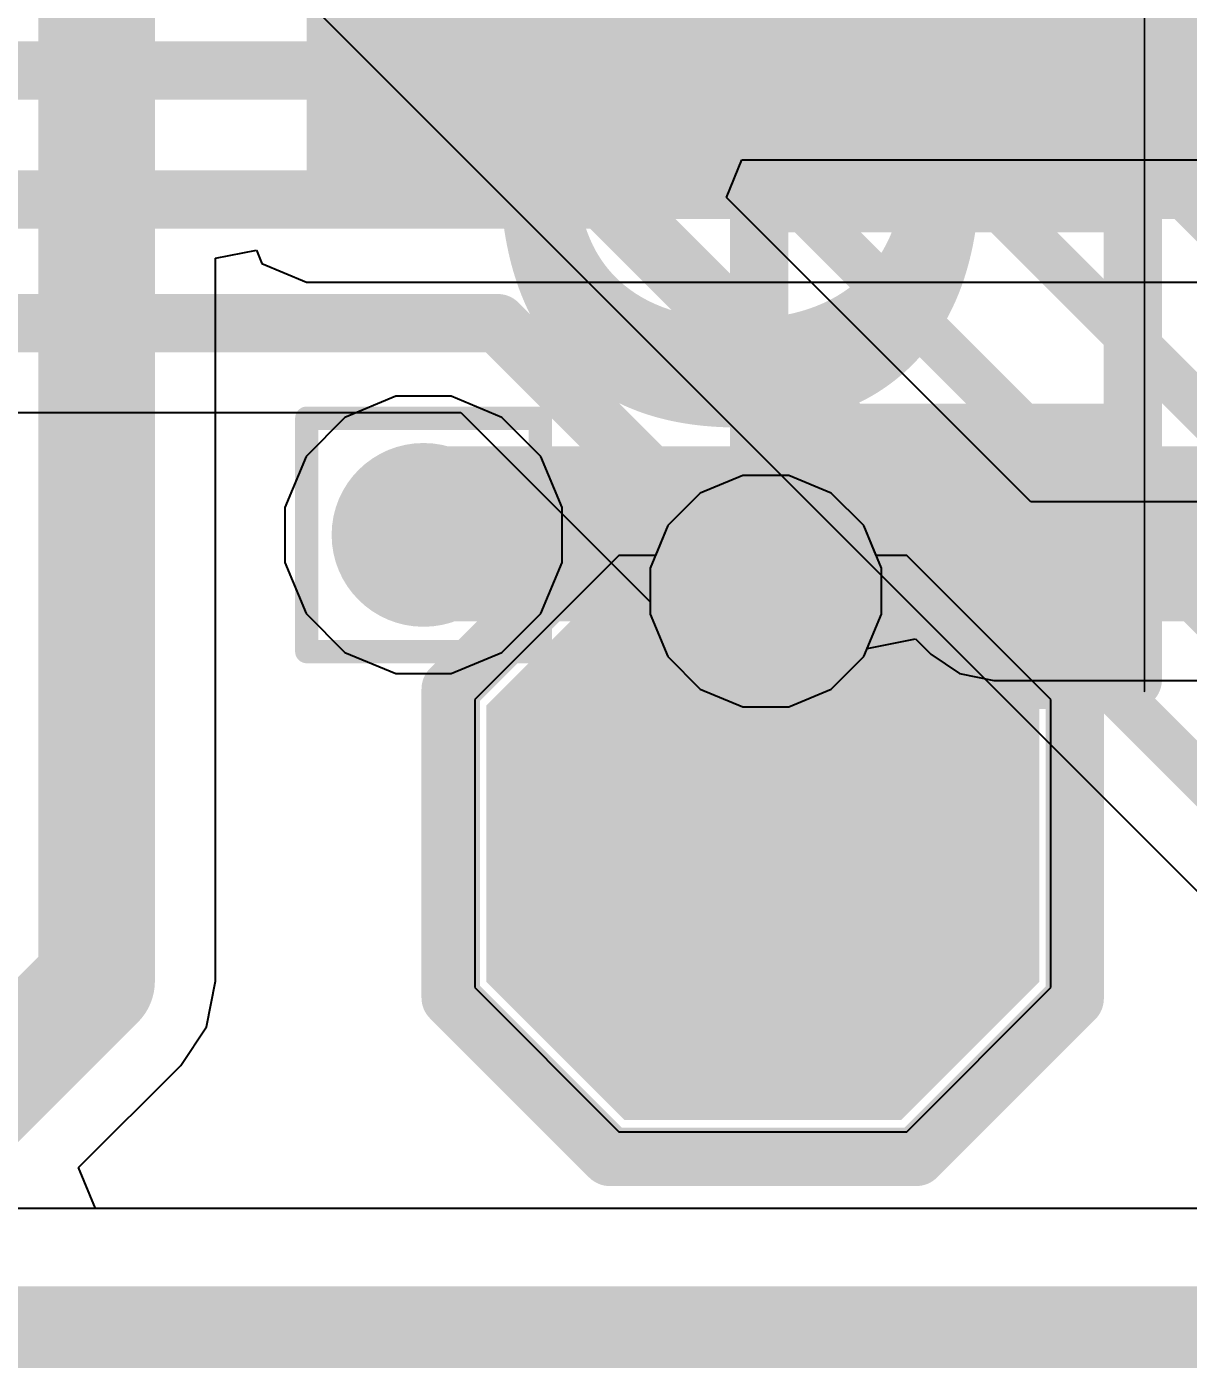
# Model space of a CAD drawing. Header units: inches. Extents: x -6 to 283, y -12 to 154.
# Drawn here: x 26.622 to 29.15, y -11.729 to -8.81 of the extents above; entities that cross this region are included whole.
import ezdxf

# ---------------------------------------------------------------- set-up
doc = ezdxf.new("R2010")
doc.units = ezdxf.units.IN
for name, color, linetype in [('Board Outline', 216, 'Continuous'), ('Bottom Layer', 5, 'Continuous'), ('Bottom Overlay', 54, 'Continuous'), ('Bottom Paste', 16, 'Continuous'), ('Bottom Solder', 6, 'Continuous'), ('Drill Drawing', 1, 'Continuous'), ('GND-1', 16, 'Continuous'), ('GND-2', 90, 'Continuous'), ('GND-3', 216, 'Continuous'), ('GND-4', 54, 'Continuous'), ('PWR-1', 156, 'Continuous'), ('PWR-2', 130, 'Continuous'), ('Signal L1', 76, 'Continuous'), ('Signal L2', 6, 'Continuous'), ('Top Layer', 1, 'Continuous'), ('Top Overlay', 2, 'Continuous'), ('Top Paste', 8, 'Continuous'), ('Top Solder', 216, 'Continuous'), ('Via Holes', 16, 'Continuous')]:
    doc.layers.add(name, color=color, linetype=linetype)
doc.styles.add('Arial Black_Bold', font='', dxfattribs={"height": 0.2})
doc.styles.get('Arial Black_Bold').set_extended_font_data('Arial Black', bold=True)

# ---------------------------------------------------------------- blocks, each defined once
blk = doc.blocks.new('T____________0_5___61')
at = {"layer": 'Top Layer'}
blk.add_hatch(color=1, dxfattribs=at).paths.add_polyline_path([(0.25, 0.5), (-0.25, 0.5), (-0.5, 0.25), (-0.5, -0.25), (-0.25, -0.5), (0.25, -0.5), (0.5, -0.25), (0.5, 0.25)])
at = {"layer": 'Top Paste'}
blk.add_hatch(color=8, dxfattribs=at).paths.add_polyline_path([(0.25, 0.5), (-0.25, 0.5), (-0.5, 0.25), (-0.5, -0.25), (-0.25, -0.5), (0.25, -0.5), (0.5, -0.25), (0.5, 0.25)])
at = {"layer": 'Top Solder'}
blk.add_hatch(color=216, dxfattribs=at).paths.add_polyline_path([(0.3008, 0.6016), (-0.3008, 0.6016), (-0.6016, 0.3008), (-0.6016, -0.3008), (-0.3008, -0.6016), (0.3008, -0.6016), (0.6016, -0.3008), (0.6016, 0.3008)])
at = {"layer": 'Top Overlay'}
for points in [[(-0.3355, 0.6795, 0.127, 0.127, 0), (-0.6819, 0.3332, 0.127, 0.127, 0)], [(0.3365, 0.6795, 0.127, 0.127, 0), (-0.3355, 0.6795, 0.127, 0.127, 0)], [(0.3365, 0.6795, 0.127, 0.127, 0), (0.6836, 0.3324, 0.127, 0.127, 0)], [(-0.6819, 0.3332, 0.127, 0.127, 0), (-0.6819, -0.3341, 0.127, 0.127, 0)], [(0.6836, 0.3324, 0.127, 0.127, 0), (0.6836, -0.3298, 0.127, 0.127, 0)], [(-0.6819, -0.3341, 0.127, 0.127, 0), (-0.3374, -0.6786, 0.127, 0.127, 0)], [(0.6836, -0.3298, 0.127, 0.127, 0), (0.3349, -0.6786, 0.127, 0.127, 0)], [(0.3349, -0.6786, 0.127, 0.127, 0), (-0.3374, -0.6786, 0.127, 0.127, 0)]]:
    blk.add_lwpolyline(points, format="xyseb", dxfattribs=at)
for points in [[(-0.3673, 0.6795, 0.0635, 0.0635, 1), (-0.3038, 0.6795, 0.0635, 0.0635, 1)], [(-0.3673, 0.6795, 0.0635, 0.0635, 1), (-0.3038, 0.6795, 0.0635, 0.0635, 1)], [(0.3047, 0.6795, 0.0635, 0.0635, 1), (0.3682, 0.6795, 0.0635, 0.0635, 1)], [(0.3047, 0.6795, 0.0635, 0.0635, 1), (0.3682, 0.6795, 0.0635, 0.0635, 1)], [(-0.7136, 0.3332, 0.0635, 0.0635, 1), (-0.6501, 0.3332, 0.0635, 0.0635, 1)], [(-0.7136, 0.3332, 0.0635, 0.0635, 1), (-0.6501, 0.3332, 0.0635, 0.0635, 1)], [(0.6519, 0.3324, 0.0635, 0.0635, 1), (0.7154, 0.3324, 0.0635, 0.0635, 1)], [(0.6519, 0.3324, 0.0635, 0.0635, 1), (0.7154, 0.3324, 0.0635, 0.0635, 1)], [(-0.7136, -0.3341, 0.0635, 0.0635, 1), (-0.6501, -0.3341, 0.0635, 0.0635, 1)], [(-0.7136, -0.3341, 0.0635, 0.0635, 1), (-0.6501, -0.3341, 0.0635, 0.0635, 1)], [(0.6519, -0.3298, 0.0635, 0.0635, 1), (0.7154, -0.3298, 0.0635, 0.0635, 1)], [(0.6519, -0.3298, 0.0635, 0.0635, 1), (0.7154, -0.3298, 0.0635, 0.0635, 1)], [(-0.3691, -0.6786, 0.0635, 0.0635, 1), (-0.3056, -0.6786, 0.0635, 0.0635, 1)], [(-0.3691, -0.6786, 0.0635, 0.0635, 1), (-0.3056, -0.6786, 0.0635, 0.0635, 1)], [(0.3031, -0.6786, 0.0635, 0.0635, 1), (0.3666, -0.6786, 0.0635, 0.0635, 1)], [(0.3031, -0.6786, 0.0635, 0.0635, 1), (0.3666, -0.6786, 0.0635, 0.0635, 1)]]:
    blk.add_lwpolyline(points, format="xyseb", close=True, dxfattribs=at)
blk = doc.blocks.new('R___0402_B_92')
at = {"layer": 'Bottom Layer'}
for points in [[(-0.2413, 0.3175), (-0.2413, -0.3175), (-0.6985, -0.3175), (-0.6985, 0.3175)], [(0.6985, 0.3175), (0.6985, -0.3175), (0.2413, -0.3175), (0.2413, 0.3175)]]:
    blk.add_hatch(color=5, dxfattribs=at).paths.add_polyline_path(points)
at = {"layer": 'Bottom Paste'}
for points in [[(-0.2413, 0.3175), (-0.2413, -0.3175), (-0.6985, -0.3175), (-0.6985, 0.3175)], [(0.6985, 0.3175), (0.6985, -0.3175), (0.2413, -0.3175), (0.2413, 0.3175)]]:
    blk.add_hatch(color=16, dxfattribs=at).paths.add_polyline_path(points)
at = {"layer": 'Bottom Solder'}
for points in [[(-0.1863, 0.3725), (-0.1863, -0.3725), (-0.7535, -0.3725), (-0.7535, 0.3725)], [(0.7535, 0.3725), (0.7535, -0.3725), (0.1863, -0.3725), (0.1863, 0.3725)]]:
    blk.add_hatch(color=6, dxfattribs=at).paths.add_polyline_path(points)
at = {"layer": 'Bottom Overlay'}
for points in [[(-0.7874, -0.4064, 0.127, 0.127, 0), (-0.7874, 0.4064, 0.127, 0.127, 0)], [(0.7874, 0.4064, 0.127, 0.127, 0), (-0.7874, 0.4064, 0.127, 0.127, 0)], [(0.7874, -0.4064, 0.127, 0.127, 0), (0.7874, 0.4064, 0.127, 0.127, 0)], [(0.8128, 0.4318, 0.00323, 0.00323, 0), (-0.8128, 0.4318, 0.00323, 0.00323, 0)], [(0.7874, -0.4064, 0.127, 0.127, 0), (-0.7874, -0.4064, 0.127, 0.127, 0)]]:
    blk.add_lwpolyline(points, format="xyseb", dxfattribs=at)
for points in [[(-0.8191, 0.4064, 0.0635, 0.0635, 1), (-0.7556, 0.4064, 0.0635, 0.0635, 1)], [(-0.8191, 0.4064, 0.0635, 0.0635, 1), (-0.7556, 0.4064, 0.0635, 0.0635, 1)], [(0.7556, 0.4064, 0.0635, 0.0635, 1), (0.8191, 0.4064, 0.0635, 0.0635, 1)], [(0.7556, 0.4064, 0.0635, 0.0635, 1), (0.8191, 0.4064, 0.0635, 0.0635, 1)], [(-0.8136, 0.4318, 0.00161, 0.00161, 1), (-0.812, 0.4318, 0.00161, 0.00161, 1)], [(0.812, 0.4318, 0.00161, 0.00161, 1), (0.8136, 0.4318, 0.00161, 0.00161, 1)], [(-0.8192, -0.4064, 0.0635, 0.0635, 1), (-0.7557, -0.4064, 0.0635, 0.0635, 1)], [(-0.8192, -0.4064, 0.0635, 0.0635, 1), (-0.7557, -0.4064, 0.0635, 0.0635, 1)], [(0.7557, -0.4064, 0.0635, 0.0635, 1), (0.8192, -0.4064, 0.0635, 0.0635, 1)], [(0.7557, -0.4064, 0.0635, 0.0635, 1), (0.8192, -0.4064, 0.0635, 0.0635, 1)]]:
    blk.add_lwpolyline(points, format="xyseb", close=True, dxfattribs=at)

msp = doc.modelspace()

# ---------------------------------------------------------------- hatches: boundary and pattern name
at = {"layer": 'Bottom Layer'}
msp.add_hatch(color=5, dxfattribs=at).paths.add_polyline_path([(27.2313, -9.2275), (30.1827, -9.2275), (30.1827, -7.877), (27.2313, -7.877)])
h = msp.add_hatch(color=5, dxfattribs=at)
edge = h.paths.add_edge_path()
edge.add_arc((27.4858, -9.9154), 0.2, 0, 360)
at = {"layer": 'GND-1'}
h = msp.add_hatch(color=16, dxfattribs=at)
edge = h.paths.add_edge_path()
edge.add_arc((27.4858, -9.9154), 0.2, 0, 360)
h = msp.add_hatch(color=16, dxfattribs=at)
edge = h.paths.add_edge_path()
edge.add_arc((28.2307, -10.0378), 0.15, 0, 360)
at = {"layer": 'GND-2'}
h = msp.add_hatch(color=90, dxfattribs=at)
edge = h.paths.add_edge_path()
edge.add_arc((27.4858, -9.9154), 0.2, 0, 360)
at = {"layer": 'GND-3'}
h = msp.add_hatch(color=216, dxfattribs=at)
edge = h.paths.add_edge_path()
edge.add_arc((27.4858, -9.9154), 0.2, 0, 360)
at = {"layer": 'GND-4'}
h = msp.add_hatch(color=54, dxfattribs=at)
edge = h.paths.add_edge_path()
edge.add_arc((27.4858, -9.9154), 0.2, 0, 360)
at = {"layer": 'PWR-1'}
h = msp.add_hatch(color=156, dxfattribs=at)
edge = h.paths.add_edge_path()
edge.add_arc((27.4858, -9.9154), 0.2, 0, 360)
at = {"layer": 'PWR-2'}
h = msp.add_hatch(color=130, dxfattribs=at)
edge = h.paths.add_edge_path()
edge.add_arc((27.4858, -9.9154), 0.2, 0, 360)
at = {"layer": 'Signal L1'}
h = msp.add_hatch(color=76, dxfattribs=at)
edge = h.paths.add_edge_path()
edge.add_arc((27.4858, -9.9154), 0.2, 0, 360)
h = msp.add_hatch(color=76, dxfattribs=at)
edge = h.paths.add_edge_path()
edge.add_arc((28.2307, -10.0378), 0.15, 0, 360)
at = {"layer": 'Signal L2'}
h = msp.add_hatch(color=6, dxfattribs=at)
edge = h.paths.add_edge_path()
edge.add_arc((27.4858, -9.9154), 0.2, 0, 360)
at = {"layer": 'Top Layer'}
h = msp.add_hatch(color=1, dxfattribs=at)
edge = h.paths.add_edge_path()
edge.add_arc((27.4858, -9.9154), 0.2, 0, 360)
h = msp.add_hatch(color=1, dxfattribs=at)
edge = h.paths.add_edge_path()
edge.add_arc((28.2307, -10.0378), 0.15, 0, 360)
at = {"layer": 'Via Holes'}
h = msp.add_hatch(color=7, dxfattribs=at)
edge = h.paths.add_edge_path()
edge.add_arc((27.4858, -9.9154), 0.1, 0, 360)
h = msp.add_hatch(color=7, dxfattribs=at)
edge = h.paths.add_edge_path()
edge.add_arc((28.2307, -10.0378), 0.075, 0, 360)

# ---------------------------------------------------------------- linework, layer by layer
at = {"layer": 'Board Outline'}
msp.add_lwpolyline([(12.0364, -11.6401, 0.1778, 0.1778, 0), (75.4223, -11.6401, 0.1778, 0.1778, 0)], format="xyseb", dxfattribs=at)
at = {"layer": 'Bottom Layer'}
for p, q in [((27.0332, -9.3134), (27.1221, -9.2957)), ((27.1221, -9.2957), (27.1341, -9.3247)), ((27.0332, -10.8867), (27.0332, -9.3134)), ((27.1341, -9.3247), (27.2313, -9.365)), ((27.2313, -9.365), (30.1827, -9.365)), ((27.0135, -10.9858), (27.0332, -10.8867)), ((26.9573, -11.0699), (27.0135, -10.9858)), ((26.7349, -11.2923), (26.9573, -11.0699)), ((26.7717, -11.3812), (26.7349, -11.2923)), ((35.9919, -11.3812), (26.7717, -11.3812))]:
    msp.add_line(p, q, dxfattribs=at)
for points in [[(26.7742, -10.8867, 0.254, 0.254, 0), (26.7742, -7.4353, 0.254, 0.254, 0)], [(27.4858, -9.9133, 0.381, 0.381, 0), (28.623, -9.9133, 0.381, 0.381, 0)], [(28.623, -9.9133, 0.381, 0.381, 0), (33.1306, -9.9133, 0.381, 0.381, 0)], [(26.4707, -11.1902, 0.254, 0.254, 0), (26.7742, -10.8867, 0.254, 0.254, 0)]]:
    msp.add_lwpolyline(points, format="xyseb", dxfattribs=at)
for points in [[(27.3905, -9.9133, 0.1905, 0.1905, 1), (27.581, -9.9133, 0.1905, 0.1905, 1)], [(28.5278, -9.9133, 0.1905, 0.1905, 1), (28.7183, -9.9133, 0.1905, 0.1905, 1)], [(28.5278, -9.9133, 0.1905, 0.1905, 1), (28.7183, -9.9133, 0.1905, 0.1905, 1)], [(26.7107, -10.8867, 0.127, 0.127, 1), (26.8377, -10.8867, 0.127, 0.127, 1)], [(26.7107, -10.8867, 0.127, 0.127, 1), (26.8377, -10.8867, 0.127, 0.127, 1)]]:
    msp.add_lwpolyline(points, format="xyseb", close=True, dxfattribs=at)
at = {"layer": 'Drill Drawing'}
for points in [[(27.2318, -9.6614, 0.0508, 0.0508, 0), (27.7398, -9.6614, 0.0508, 0.0508, 0)], [(27.2318, -10.1694, 0.0508, 0.0508, 0), (27.2318, -9.6614, 0.0508, 0.0508, 0)], [(27.7398, -10.1694, 0.0508, 0.0508, 0), (27.7398, -9.6614, 0.0508, 0.0508, 0)], [(27.9767, -9.7838, 0.0508, 0.0508, 0), (28.4847, -9.7838, 0.0508, 0.0508, 0)], [(27.9767, -9.7838, 0.0508, 0.0508, 0), (28.2307, -10.2918, 0.0508, 0.0508, 0)], [(28.2307, -10.2918, 0.0508, 0.0508, 0), (28.4847, -9.7838, 0.0508, 0.0508, 0)], [(27.2318, -10.1694, 0.0508, 0.0508, 0), (27.7398, -10.1694, 0.0508, 0.0508, 0)]]:
    msp.add_lwpolyline(points, format="xyseb", dxfattribs=at)
for points in [[(27.2191, -9.6614, 0.0254, 0.0254, 1), (27.2445, -9.6614, 0.0254, 0.0254, 1)], [(27.2191, -9.6614, 0.0254, 0.0254, 1), (27.2445, -9.6614, 0.0254, 0.0254, 1)], [(27.7271, -9.6614, 0.0254, 0.0254, 1), (27.7525, -9.6614, 0.0254, 0.0254, 1)], [(27.7271, -9.6614, 0.0254, 0.0254, 1), (27.7525, -9.6614, 0.0254, 0.0254, 1)], [(27.964, -9.7838, 0.0254, 0.0254, 1), (27.9894, -9.7838, 0.0254, 0.0254, 1)], [(27.964, -9.7838, 0.0254, 0.0254, 1), (27.9894, -9.7838, 0.0254, 0.0254, 1)], [(28.472, -9.7838, 0.0254, 0.0254, 1), (28.4974, -9.7838, 0.0254, 0.0254, 1)], [(28.472, -9.7838, 0.0254, 0.0254, 1), (28.4974, -9.7838, 0.0254, 0.0254, 1)], [(27.2191, -10.1694, 0.0254, 0.0254, 1), (27.2445, -10.1694, 0.0254, 0.0254, 1)], [(27.2191, -10.1694, 0.0254, 0.0254, 1), (27.2445, -10.1694, 0.0254, 0.0254, 1)], [(27.7271, -10.1694, 0.0254, 0.0254, 1), (27.7525, -10.1694, 0.0254, 0.0254, 1)], [(27.7271, -10.1694, 0.0254, 0.0254, 1), (27.7525, -10.1694, 0.0254, 0.0254, 1)], [(28.218, -10.2918, 0.0254, 0.0254, 1), (28.2434, -10.2918, 0.0254, 0.0254, 1)], [(28.218, -10.2918, 0.0254, 0.0254, 1), (28.2434, -10.2918, 0.0254, 0.0254, 1)]]:
    msp.add_lwpolyline(points, format="xyseb", close=True, dxfattribs=at)
at = {"layer": 'GND-1'}
for p, q in [((28.1806, -9.7862), (28.0882, -9.8245)), ((28.2807, -9.7862), (28.1806, -9.7862)), ((28.3732, -9.8245), (28.2807, -9.7862)), ((28.0882, -9.8245), (28.0174, -9.8953)), ((28.444, -9.8953), (28.3732, -9.8245)), ((28.0174, -9.8953), (27.9791, -9.9878)), ((28.4823, -9.9878), (28.444, -9.8953)), ((27.9791, -9.9878), (27.9791, -10.0879)), ((28.4823, -10.0879), (28.4823, -9.9878)), ((27.9791, -10.0879), (28.0174, -10.1803)), ((28.444, -10.1803), (28.4823, -10.0879)), ((28.0174, -10.1803), (28.0882, -10.2511)), ((28.3732, -10.2511), (28.444, -10.1803)), ((28.0882, -10.2511), (28.1806, -10.2894)), ((28.2807, -10.2894), (28.3732, -10.2511)), ((28.1806, -10.2894), (28.2807, -10.2894)), ((35.9919, -11.3812), (12.0364, -11.3812))]:
    msp.add_line(p, q, dxfattribs=at)
at = {"layer": 'GND-2'}
msp.add_line((35.9919, -11.3812), (12.0364, -11.3812), dxfattribs=at)
at = {"layer": 'GND-3'}
msp.add_line((35.9919, -11.3812), (12.0364, -11.3812), dxfattribs=at)
at = {"layer": 'GND-4'}
msp.add_line((35.9919, -11.3812), (12.0364, -11.3812), dxfattribs=at)
at = {"layer": 'PWR-1'}
for p, q in [((27.4258, -9.6138), (27.3149, -9.6598)), ((27.5458, -9.6138), (27.4258, -9.6138)), ((27.6566, -9.6598), (27.5458, -9.6138)), ((27.3149, -9.6598), (27.2301, -9.7446)), ((27.7414, -9.7446), (27.6566, -9.6598)), ((27.2301, -9.7446), (27.1842, -9.8555)), ((27.7874, -9.8555), (27.7414, -9.7446)), ((27.1842, -9.8555), (27.1842, -9.9754)), ((27.7874, -9.9754), (27.7874, -9.8555)), ((27.1842, -9.9754), (27.2301, -10.0863)), ((27.7414, -10.0863), (27.7874, -9.9754)), ((27.2301, -10.0863), (27.3149, -10.1711)), ((27.6566, -10.1711), (27.7414, -10.0863)), ((27.3149, -10.1711), (27.4258, -10.217)), ((27.5458, -10.217), (27.6566, -10.1711)), ((27.4258, -10.217), (27.5458, -10.217)), ((35.9919, -11.3812), (12.0364, -11.3812))]:
    msp.add_line(p, q, dxfattribs=at)
at = {"layer": 'PWR-2'}
for p, q in [((27.4258, -9.6138), (27.3149, -9.6598)), ((27.5458, -9.6138), (27.4258, -9.6138)), ((27.6566, -9.6598), (27.5458, -9.6138)), ((27.3149, -9.6598), (27.2301, -9.7446)), ((27.7414, -9.7446), (27.6566, -9.6598)), ((27.2301, -9.7446), (27.1842, -9.8555)), ((27.7874, -9.8555), (27.7414, -9.7446)), ((27.1842, -9.8555), (27.1842, -9.9754)), ((27.7874, -9.9754), (27.7874, -9.8555)), ((27.1842, -9.9754), (27.2301, -10.0863)), ((27.7414, -10.0863), (27.7874, -9.9754)), ((27.2301, -10.0863), (27.3149, -10.1711)), ((27.6566, -10.1711), (27.7414, -10.0863)), ((27.3149, -10.1711), (27.4258, -10.217)), ((27.5458, -10.217), (27.6566, -10.1711)), ((27.4258, -10.217), (27.5458, -10.217)), ((35.9919, -11.3812), (12.0364, -11.3812))]:
    msp.add_line(p, q, dxfattribs=at)
at = {"layer": 'Signal L1'}
for p, q in [((28.1449, -9.1811), (28.1789, -9.099)), ((28.1789, -9.099), (30.5256, -9.099)), ((28.8074, -9.8436), (28.1449, -9.1811)), ((25.9818, -9.6489), (27.567, -9.6489)), ((27.567, -9.6489), (27.9791, -10.0609)), ((29.8217, -9.8436), (28.8074, -9.8436)), ((27.9791, -10.0609), (27.9791, -10.0879)), ((27.9791, -10.0879), (28.0174, -10.1803)), ((28.4513, -10.1626), (28.5562, -10.1418)), ((28.5562, -10.1418), (28.5896, -10.1752)), ((28.0174, -10.1803), (28.0882, -10.2511)), ((28.3732, -10.2511), (28.444, -10.1803)), ((28.444, -10.1803), (28.4513, -10.1626)), ((28.5896, -10.1752), (28.6526, -10.2173)), ((28.6526, -10.2173), (28.7269, -10.2321)), ((28.7269, -10.2321), (29.8217, -10.2321)), ((28.0882, -10.2511), (28.1806, -10.2894)), ((28.2807, -10.2894), (28.3732, -10.2511)), ((28.1806, -10.2894), (28.2807, -10.2894)), ((35.9919, -11.3812), (12.0364, -11.3812))]:
    msp.add_line(p, q, dxfattribs=at)
for points in [[(19.1535, -8.9047, 0.127, 0.127, 0), (30.606, -8.9047, 0.127, 0.127, 0)], [(19.0068, -9.1857, 0.127, 0.127, 0), (27.8748, -9.1857, 0.127, 0.127, 0)], [(27.8748, -9.1857, 0.127, 0.127, 0), (28.7269, -10.0378, 0.127, 0.127, 0)], [(19.0008, -9.4546, 0.127, 0.127, 0), (27.6475, -9.4546, 0.127, 0.127, 0)], [(27.6475, -9.4546, 0.127, 0.127, 0), (28.2307, -10.0378, 0.127, 0.127, 0)], [(28.7269, -10.0378, 0.127, 0.127, 0), (29.9833, -10.0378, 0.127, 0.127, 0)]]:
    msp.add_lwpolyline(points, format="xyseb", dxfattribs=at)
for points in [[(27.8431, -9.1857, 0.0635, 0.0635, 1), (27.9066, -9.1857, 0.0635, 0.0635, 1)], [(27.8431, -9.1857, 0.0635, 0.0635, 1), (27.9066, -9.1857, 0.0635, 0.0635, 1)], [(27.6157, -9.4546, 0.0635, 0.0635, 1), (27.6792, -9.4546, 0.0635, 0.0635, 1)], [(27.6157, -9.4546, 0.0635, 0.0635, 1), (27.6792, -9.4546, 0.0635, 0.0635, 1)], [(28.1989, -10.0378, 0.0635, 0.0635, 1), (28.2624, -10.0378, 0.0635, 0.0635, 1)], [(28.6952, -10.0378, 0.0635, 0.0635, 1), (28.7587, -10.0378, 0.0635, 0.0635, 1)], [(28.6952, -10.0378, 0.0635, 0.0635, 1), (28.7587, -10.0378, 0.0635, 0.0635, 1)]]:
    msp.add_lwpolyline(points, format="xyseb", close=True, dxfattribs=at)
at = {"layer": 'Signal L2'}
for p, q in [((27.2564, -8.7779), (29.7593, -11.2809)), ((29.7494, -11.3812), (12.0364, -11.3812))]:
    msp.add_line(p, q, dxfattribs=at)
for points in [[(28.5969, -8.2053, 0.1016, 0.1016, 0), (30.3346, -9.9431, 0.1016, 0.1016, 0)], [(28.2945, -8.3306, 0.1016, 0.1016, 0), (30.2094, -10.2455, 0.1016, 0.1016, 0)], [(27.9921, -8.4558, 0.1016, 0.1016, 0), (30.0841, -10.5479, 0.1016, 0.1016, 0)], [(27.6894, -8.5808, 0.1016, 0.1016, 0), (29.9589, -10.8503, 0.1016, 0.1016, 0)], [(27.3846, -8.6498, 0.1016, 0.1016, 0), (29.8875, -11.1527, 0.1016, 0.1016, 0)]]:
    msp.add_lwpolyline(points, format="xyseb", dxfattribs=at)
at = {"layer": 'Top Layer'}
for p, q in [((28.1806, -9.7862), (28.0882, -9.8245)), ((28.2807, -9.7862), (28.1806, -9.7862)), ((28.3732, -9.8245), (28.2807, -9.7862)), ((28.0882, -9.8245), (28.0174, -9.8953)), ((28.444, -9.8953), (28.3732, -9.8245)), ((28.0174, -9.8953), (27.9905, -9.9603)), ((28.4709, -9.9603), (28.444, -9.8953)), ((27.9109, -9.9603), (27.5974, -10.2738)), ((27.9905, -9.9603), (27.9109, -9.9603)), ((28.5379, -9.9603), (28.4709, -9.9603)), ((28.8514, -10.2738), (28.5379, -9.9603)), ((27.5974, -10.2738), (27.5974, -10.9008)), ((28.8514, -10.9008), (28.8514, -10.2738)), ((27.5974, -10.9008), (27.9109, -11.2143)), ((28.5379, -11.2143), (28.8514, -10.9008)), ((27.9109, -11.2143), (28.5379, -11.2143)), ((35.9919, -11.3812), (15.2733, -11.3812))]:
    msp.add_line(p, q, dxfattribs=at)
for points in [[(28.2307, -10.5873, 0.1778, 0.1778, 0), (28.2307, -10.0378, 0.1778, 0.1778, 0)], [(28.2244, -10.5873, 0.1778, 0.1778, 0), (28.2307, -10.5873, 0.1778, 0.1778, 0)]]:
    msp.add_lwpolyline(points, format="xyseb", dxfattribs=at)
for points in [[(28.1862, -10.0378, 0.0889, 0.0889, 1), (28.2751, -10.0378, 0.0889, 0.0889, 1)], [(28.18, -10.5873, 0.0889, 0.0889, 1), (28.2689, -10.5873, 0.0889, 0.0889, 1)], [(28.1862, -10.5873, 0.0889, 0.0889, 1), (28.2751, -10.5873, 0.0889, 0.0889, 1)], [(28.1862, -10.5873, 0.0889, 0.0889, 1), (28.2751, -10.5873, 0.0889, 0.0889, 1)]]:
    msp.add_lwpolyline(points, format="xyseb", close=True, dxfattribs=at)

# ---------------------------------------------------------------- block references
for name, p, rotation in [('R___0402_B_92', (28.623, -9.4434), 270), ('T____________0_5___61', (28.2244, -10.5873), 90)]:
    msp.add_blockref(name, p, dxfattribs=dict(rotation=rotation))

# ---------------------------------------------------------------- texts
at = {"layer": 'Top Overlay', "style": 'Arial Black_Bold'}
msp.add_text('GPIO', height=1.016, rotation=90, dxfattribs=at).set_placement((28.6827, -9.7482))

doc.saveas('drawing.dxf')
